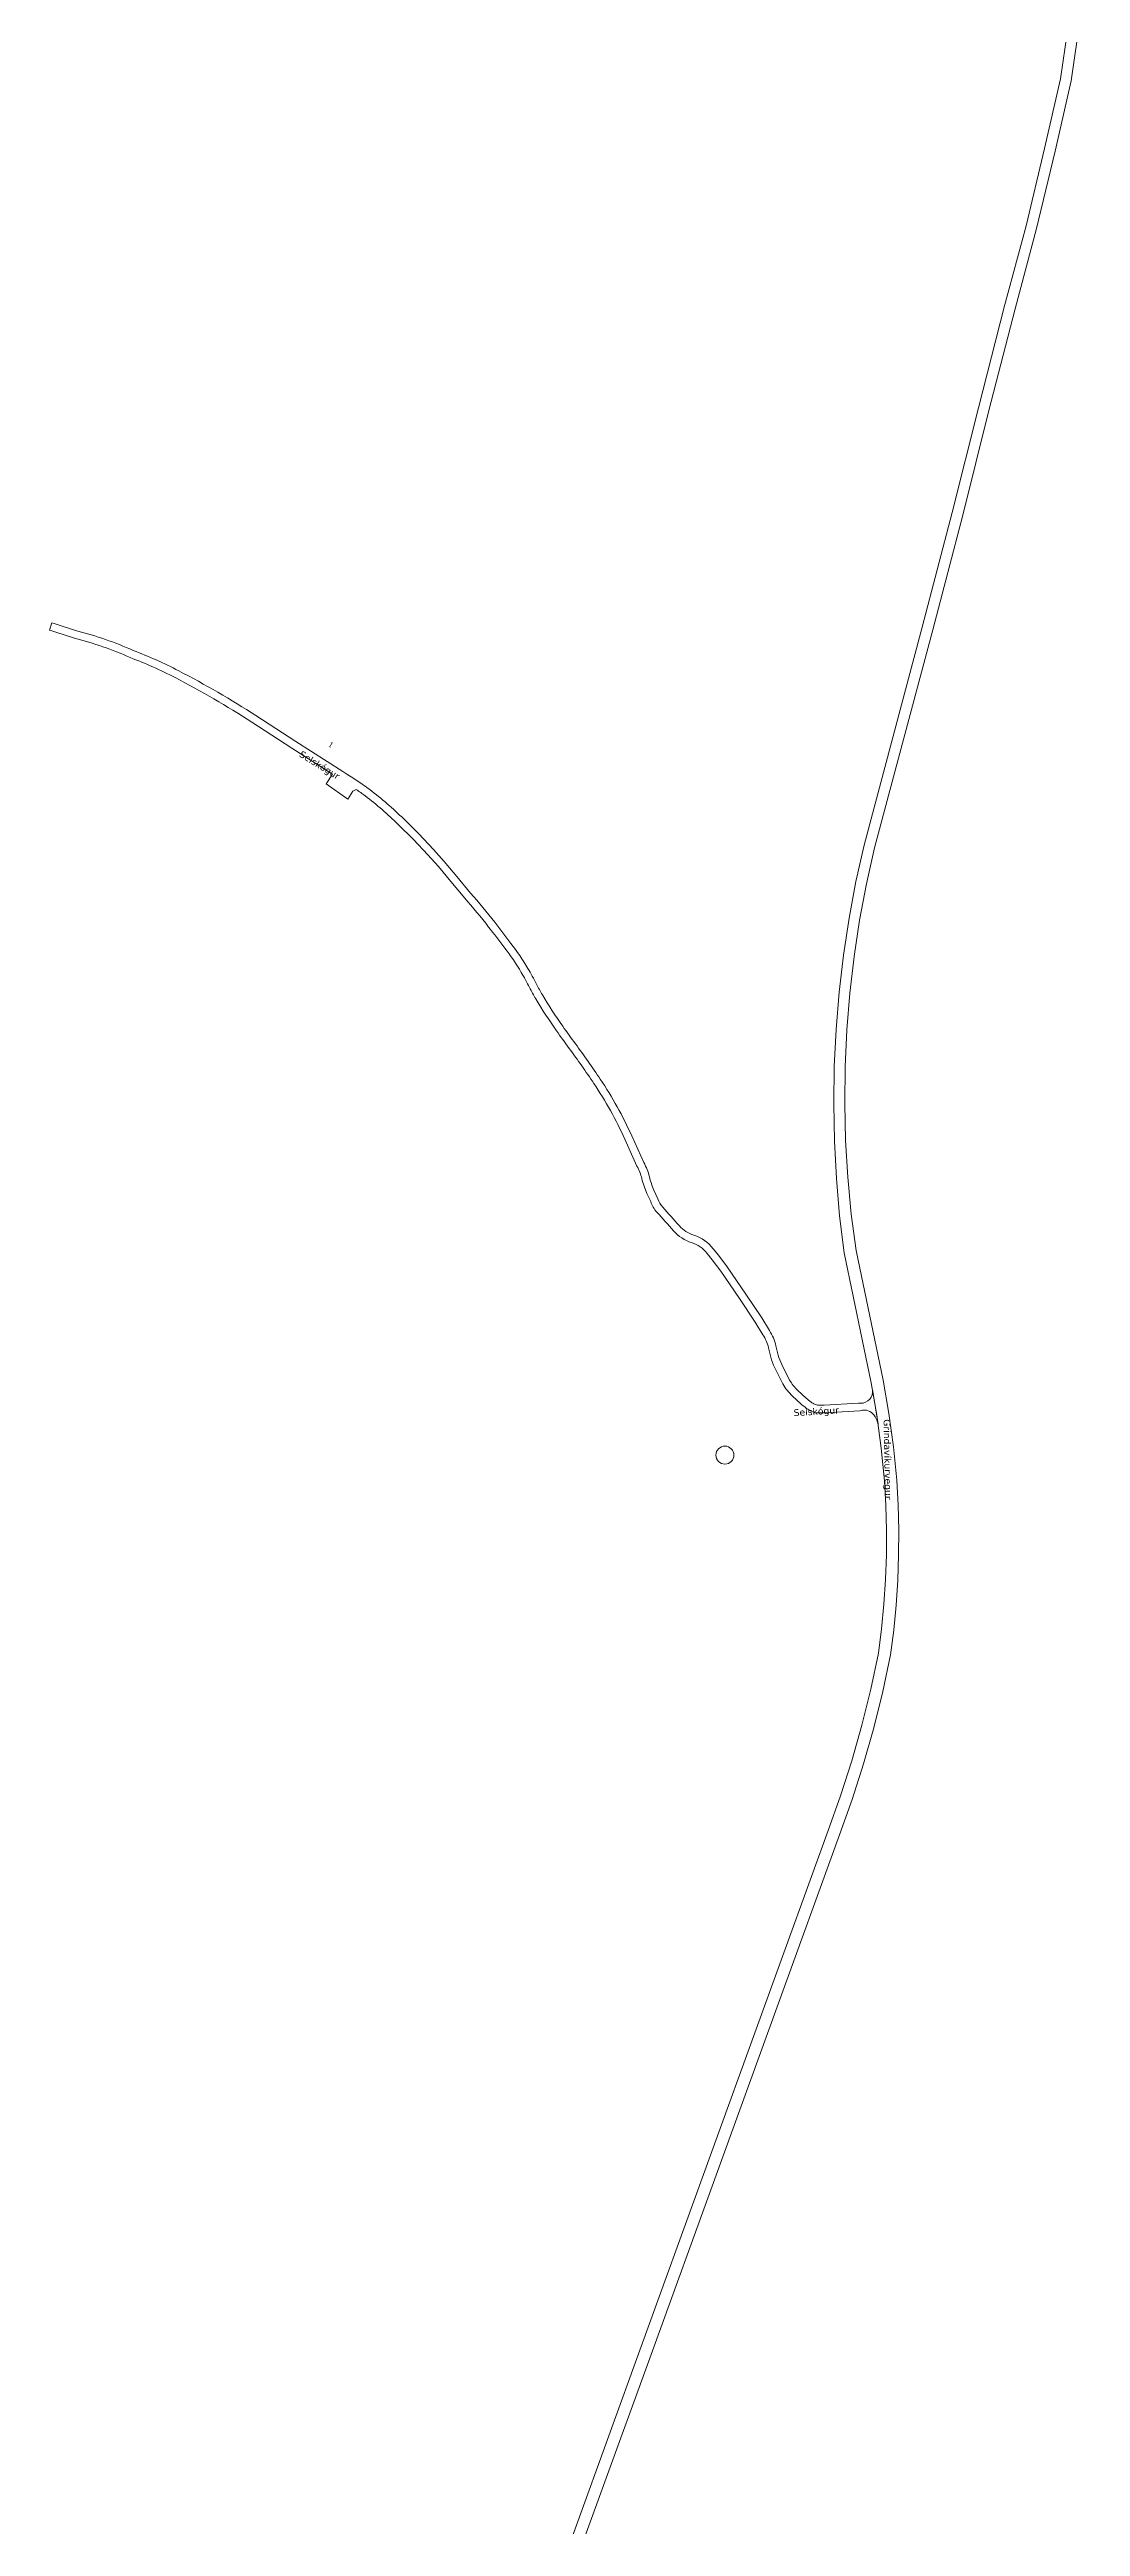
# Model space of a CAD drawing. Header units: metres. Extents: x 328903 to 333883, y 373406 to 381110.
# Drawn here: x 331240 to 331907, y 377636 to 379240 of the extents above; entities that cross this region are included whole.
import ezdxf

# ---------------------------------------------------------------- set-up
doc = ezdxf.new("R2010")
doc.units = ezdxf.units.M
doc.header["$MEASUREMENT"] = 0
for name, color, linetype in [('Byggingar', 7, 'Continuous'), ('Götuheiti', 7, 'Continuous'), ('Götur', 7, 'Continuous'), ('Húsnúmer', 7, 'Continuous')]:
    doc.layers.add(name, color=color, linetype=linetype)
doc.styles.get("Standard").update_dxf_attribs({"font": 'arial.ttf'})

msp = doc.modelspace()

# ---------------------------------------------------------------- linework, layer by layer
at = {"layer": 'Byggingar', "color": 17, "linetype": 'Continuous', "lineweight": 0, "ltscale": 3.31832, "true_color": 0x943c39, "flags": 128}
msp.add_lwpolyline([(331671.494, 378329.364, 1), (331683.152, 378329.364, 1), (331671.494, 378329.364)], format="xyb", close=True, dxfattribs=at)
at = {"layer": 'Götur', "color": 8, "lineweight": 0, "ltscale": 3.31832, "true_color": 0x707070, "flags": 128}
for points in [[(331900.508, 379262.052), (331894.534, 379220.642), (331884.188, 379175.458), (331872.246, 379125.493), (331858.365, 379073.604), (331841.355, 379007.661), (331824.512, 378939.75), (331805.04, 378865.557), (331767.392, 378724.366), (331762.147, 378700.783), (331757.706, 378677.035), (331754.073, 378653.15), (331751.254, 378629.155), (331749.251, 378605.079), (331748.066, 378580.949), (331747.701, 378556.792), (331748.157, 378532.637), (331749.432, 378508.511), (331751.526, 378484.442), (331754.436, 378460.458), (331772.056, 378376.245), (331775.661, 378355.161), (331778.521, 378333.964), (331780.63, 378312.679), (331781.54, 378296.729), (331781.959, 378280.76), (331781.887, 378264.784), (331781.324, 378248.819), (331780.271, 378232.878), (331778.728, 378216.977), (331776.697, 378201.132), (331771.752, 378177.729), (331766.02, 378154.506), (331759.509, 378131.489), (331752.226, 378108.705), (331744.179, 378086.18), (331623.003, 377752.064), (331518.365, 377462.899)], [(331526.601, 377463.848), (331630.403, 377749.38), (331751.563, 378083.451), (331759.72, 378106.291), (331767.1, 378129.394), (331773.694, 378152.733), (331779.496, 378176.281), (331784.499, 378200.013), (331786.549, 378216.09), (331788.108, 378232.224), (331789.173, 378248.397), (331789.744, 378264.595), (331789.82, 378280.803), (331789.401, 378297.006), (331788.487, 378313.188), (331786.345, 378334.828), (331783.439, 378356.378), (331779.771, 378377.812), (331762.186, 378461.834), (331759.1, 378485.516), (331756.848, 378509.292), (331755.431, 378533.132), (331754.852, 378557.007), (331755.111, 378580.888), (331756.208, 378604.745), (331758.141, 378628.548), (331760.909, 378652.269), (331764.507, 378675.879), (331768.932, 378699.348), (331774.178, 378722.646), (331811.808, 378863.767), (331831.295, 378938.019), (331848.141, 379005.944), (331865.135, 379071.825), (331879.032, 379123.775), (331891.004, 379173.863), (331901.422, 379219.359), (331907.448, 379261.139)]]:
    msp.add_lwpolyline(points, dxfattribs=at)
msp.add_lwpolyline([(331776.505, 378349.46), (331772.885, 378371.772, -0.45987901), (331765.167, 378362.938), (331763.842, 378362.97), (331741.455, 378361.784), (331740.557, 378361.738, -0.02328906), (331737.809, 378361.724, -0.09838526), (331735.331, 378362.322, -0.05162724), (331733.121, 378363.636, -0.01903134), (331729.859, 378366.258), (331724.463, 378371.263, -0.07763622), (331719.173, 378377.964), (331714.067, 378388.153, -0.05334466), (331711.865, 378394.043), (331710.366, 378400.14, 0.08388909), (331706.089, 378410.018), (331701.093, 378418.203), (331690.928, 378433.565), (331678.667, 378451.392), (331673.107, 378458.797), (331669.759, 378463.063, 0.15052202), (331657.175, 378471.791, -0.135038), (331647.826, 378477.862, 0.00139811), (331637.023, 378489.955, -0.10369194), (331633.89, 378495.366), (331631.383, 378500.894, -0.0472504), (331628.385, 378509.616, 0.06680133), (331624.816, 378518.82), (331616.983, 378536.148, 0.0413481), (331596.604, 378572.828, 0.01090156), (331580.532, 378595.747, -0.00439075), (331572.328, 378607.131, -0.01974495), (331559.173, 378627.38, -0.01709643), (331555.288, 378634.444, 0.01603582), (331549.75, 378644.553, 0.03071789), (331538.765, 378660.788, -0.00129176), (331528.313, 378674.425, 0.02081023), (331512.661, 378693.273), (331503.726, 378704.081), (331495.59, 378713.785), (331488.747, 378721.591), (331479.258, 378731.66), (331469.343, 378741.399, 0.03224423), (331447.37, 378760.366, 0.01776225), (331439.164, 378766.128), (331437.06, 378767.551), (331432.581, 378770.45), (331430.047, 378772.01), (331399.628, 378791.509), (331373.704, 378808.276, 0.02380845), (331323.714, 378837.328, 0.02931315), (331294.24, 378850.498, 0.04360414), (331257.657, 378863.169, -0.00400073), (331241.644, 378868.369), (331240.104, 378863.612, 0.00405071), (331256.294, 378858.356, -0.04393055), (331292.333, 378845.873, -0.02950695), (331321.41, 378832.891, -0.02381105), (331370.989, 378804.077), (331396.922, 378787.305), (331423.173, 378770.477), (331419.211, 378764.185), (331433.165, 378754.2), (331436.432, 378759.443), (331438.684, 378760.444, -0.01269875), (331444.353, 378756.379, -0.03222287), (331465.839, 378737.833), (331475.686, 378728.16), (331485.046, 378718.227), (331491.793, 378710.53), (331499.883, 378700.881), (331508.878, 378690.003, -0.02087275), (331524.337, 378671.393, 0.00119767), (331534.803, 378657.736, -0.0308073), (331545.444, 378642.011, -0.01617578), (331550.827, 378632.184, 0.01688056), (331554.876, 378624.823, 0.01968878), (331568.246, 378604.243, 0.0045197), (331576.502, 378592.788, -0.01088686), (331592.448, 378570.047, -0.04135135), (331612.427, 378534.089), (331620.344, 378516.574, -0.06837611), (331623.524, 378508.445, 0.04739623), (331626.83, 378498.829), (331629.233, 378493.529, 0.10015477), (331633.304, 378486.614, -0.00135442), (331644.088, 378474.541, 0.13502311), (331655.662, 378467.025, -0.15054727), (331665.826, 378459.976), (331669.141, 378455.752), (331674.606, 378448.473), (331686.783, 378430.769), (331696.873, 378415.52), (331701.86, 378407.351, -0.08450272), (331705.51, 378398.946), (331707.015, 378392.826, 0.05356053), (331709.597, 378385.913), (331714.756, 378375.62, 0.07870711), (331721.063, 378367.597), (331726.518, 378362.538, 0.0191583), (331730.137, 378359.624, 0.05167909), (331733.232, 378357.784, 0.09828699), (331737.605, 378356.728, 0.0233784), (331740.813, 378356.745), (331741.715, 378356.791), (331764.693, 378358.008), (331766.417, 378358.517, -0.30983689), (331774.527, 378354.094), (331775.542, 378352.101), (331776.505, 378349.46)], format="xyb", close=True, dxfattribs=at)

# ---------------------------------------------------------------- texts
at = {"layer": 'Götuheiti', "color": 18, "true_color": 0x000000, "char_height": 4.35, "attachment_point": 5}
for s, insert, rotation in [('{{\\fVerdana|b0|i0;Selskógur}}', (331414.6, 378775.71), 328.3), ('{{\\fVerdana|b0|i0;Selskógur }}', (331736.48, 378357.08), 3.44), ('{{\\fVerdana|b0|i0;Grindavíkurvegur}}', (331782.04, 378326.57), 271.01)]:
    msp.add_mtext(s, dxfattribs=dict(at, insert=insert, rotation=rotation))
at = {"layer": 'Húsnúmer', "color": 18, "true_color": 0x000000, "insert": (331422.24, 378789.48), "char_height": 3.625, "attachment_point": 5, "rotation": 328.3}
msp.add_mtext('{{\\fTimes New Roman|b0|i0;1}}', dxfattribs=at)

doc.saveas('drawing.dxf')
